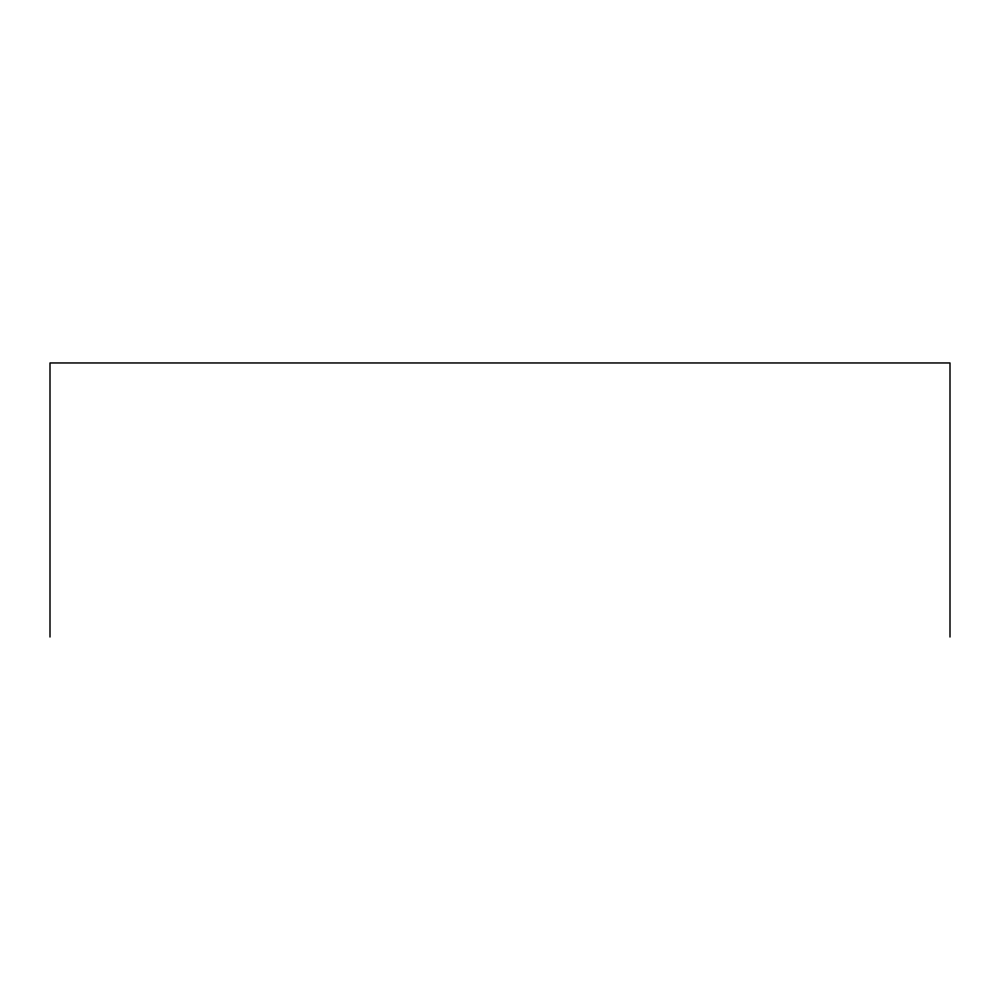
<?xml version="1.0" encoding="UTF-8"?>
<svg xmlns="http://www.w3.org/2000/svg" width="1000" height="1000" viewBox="0 0 1000 1000"><rect width="100%" height="100%" fill="white"/><g stroke="black" fill="none" stroke-linecap="round" stroke-linejoin="round"><path stroke-width="1.5" d="M950 637.038L950 362.962L50 362.962L50 637.038"/></g></svg>
